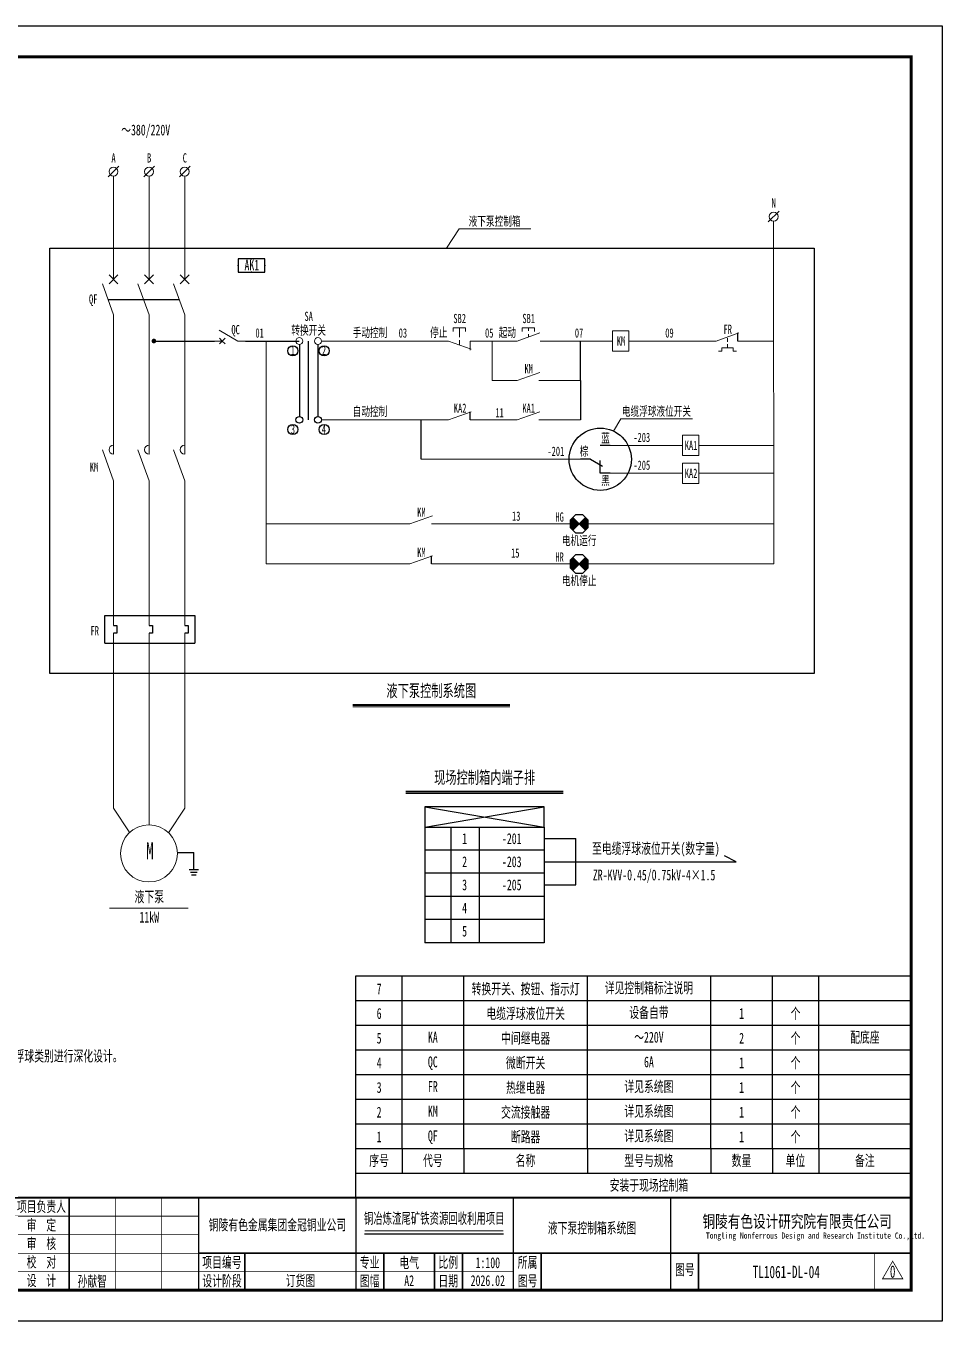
# Model space of a CAD drawing. Header units: millimetres. Extents: x 401220 to 2750366, y -101310 to 943175.
# Drawn here: x 1138805 to 1168505, y 11312 to 53312 of the extents above; entities that cross this region are included whole.
import ezdxf
from ezdxf.enums import TextEntityAlignment as Align

# ---------------------------------------------------------------- set-up
doc = ezdxf.new("R2010")
doc.units = ezdxf.units.MM
doc.linetypes.add('DASHED', pattern=[0.75, 0.5, -0.25])
doc.linetypes.add('常规', pattern=[20, 10, 0, 10])
for name, color, linetype, lineweight in [('01', 7, 'Continuous', 50), ('1轮廓实线层', 7, 'Continuous', 18), ('_0', 7, 'Continuous', 25), ('CAXA0层', 7, 'Continuous', 25), ('MX', 3, 'Continuous', 0), ('SW', 8, 'Continuous', 20), ('TEXT', 4, 'Continuous', 0)]:
    doc.layers.add(name, color=color, linetype=linetype, lineweight=lineweight)
for name, color, linetype in [('4虚线层', 6, 'DASHED'), ('动力平面导线层', 3, '常规'), ('动力平面设备层', 1, 'Continuous'), ('图框', 7, 'Continuous'), ('标注-照明', 7, 'Continuous'), ('照明平面导线层', 3, 'Continuous'), ('照明平面设备层', 1, 'Continuous'), ('电气-接地设计-接地线', 3, '接地线')]:
    doc.layers.add(name, color=color, linetype=linetype)
doc.styles.add('HZ', font='simsun.ttf', dxfattribs={"width": 0.75})
doc.styles.add('标准', font='NSimSun.ttf', dxfattribs={"width": 0.667})
doc.linetypes.add('接地线', pattern='A,500,[136,EESLTYPE.shx,S=100,R=0,X=0,Y=0],500,-200,60,-200', length=1460)

# ---------------------------------------------------------------- blocks, each defined once
blk = doc.blocks.new('HHG')
at = {"layer": '01', "color": 3, "lineweight": 30}
for p, q in [((959, 450), (640, 450)), ((320, 0), (0, 0)), ((320, 0), (708, -224)), ((640, -452), (640, -42)), ((959, -452), (640, -452))]:
    blk.add_line(p, q, dxfattribs=at)
blk = doc.blocks.new('*U31')
at = {"layer": '1轮廓实线层'}
for p, q in [((0, 15), (0, 10)), ((0, 5), (-3.5, 11.06)), ((0, 10), (-0.88, 10.88)), ((0, 10), (-0.88, 9.12)), ((0, 10), (0.88, 10.88)), ((0, 10), (0.88, 9.12)), ((0, 5), (0, 0))]:
    blk.add_line(p, q, dxfattribs=at)
blk = doc.blocks.new('PLA1')
at = {"color": 0, "linetype": 'ByBlock', "lineweight": -2}
for p, q in [((-500, 500), (-500, 0)), ((500, 500), (-500, 500)), ((500, 0), (500, 500)), ((-500, 0), (500, 0))]:
    blk.add_line(p, q, dxfattribs=at)
for p in [(0, 500), (-500, 250), (0, 0), (500, 250)]:
    blk.add_point(p, dxfattribs=at)
blk = doc.blocks.new('3')
at = {"layer": 'TEXT', "color": 7, "lineweight": 25, "style": 'HZ', "width": 0.75}
for s, height, p in [('铜陵有色设计研究院有限责任公司', 400, (221501, 249018)), ('Tongling Nonferrous Design and Research Institute Co.,Ltd.', 200, (221613, 248659))]:
    blk.add_text(s, height=height, dxfattribs=at).set_placement(p)
blk = doc.blocks.new('铜陵有色图签02')
at = {"layer": '图框', "linetype": 'Continuous', "lineweight": 50}
for p, q in [((-38401, 3003), (-38401, 1)), ((-29100, 3001), (-29100, 0))]:
    blk.add_line(p, q, dxfattribs=at)
at = {"layer": '图框', "color": 7, "linetype": 'Continuous', "lineweight": 25}
for p, q in [((-36201, 3010), (-36201, 9)), ((-34701, 3010), (-34701, 9)), ((-33401, 3017), (-33401, 16)), ((-31901, 3017), (-31901, 16)), ((-30601, 3017), (-30601, 16)), ((-29100, 1201), (-37501, 1201))]:
    blk.add_line(p, q, dxfattribs=at)
at = {"layer": '图框', "color": 7, "linetype": 'Continuous', "lineweight": 35}
for p, q in [((-27300, 3001), (-27300, 1)), ((-21600, 1197), (-21600, -3)), ((-17100, 1200), (-17100, 0)), ((-15450, 0), (-15450, 1200)), ((-14550, 1200), (-14550, 0)), ((-12000, 1201), (-12000, 1)), ((-6900, 1202), (-6900, 2))]:
    blk.add_line(p, q, dxfattribs=at)
at = {"layer": '图框', "lineweight": 25}
blk.add_line((-17723, 1830), (-13223, 1830), dxfattribs=at)
at = {"layer": '图框', "lineweight": 70, "const_width": 70}
blk.add_lwpolyline([(-17980, 3001), (0, 3001), (-38401, 3001)], dxfattribs=at)
at = {"layer": '图框', "color": 7, "linetype": 'Continuous', "lineweight": 25, "const_width": 25}
for points in [[(-37501, 3000), (-37501, 0)], [(-25800, 3001), (-25800, 1)], [(-24300, 3001), (-24300, 1)], [(-23100, 2401), (-37501, 2401)], [(-23100, 1801), (-37501, 1801)], [(-23100, 1201), (-29100, 1201)], [(-602, 943), (-932, 371), (-272, 371), (-602, 943)], [(-12900, 600), (-18000, 600), (-37501, 600)]]:
    blk.add_lwpolyline(points, dxfattribs=at)
at = {"layer": '图框', "linetype": 'Continuous', "lineweight": 50, "const_width": 50}
for points in [[(-23100, 3001), (-23100, 1)], [(-18000, 3000), (-18000, 0)]]:
    blk.add_lwpolyline(points, dxfattribs=at)
at = {"layer": '图框', "lineweight": 50, "const_width": 50}
for points in [[(-12900, 3001), (-12900, 1)], [(-7800, 3001), (-7800, 1)], [(0, 3000), (0, 0)], [(-23100, 1200), (0, 1200)]]:
    blk.add_lwpolyline(points, dxfattribs=at)
at = {"layer": '图框', "lineweight": 25, "const_width": 35}
blk.add_lwpolyline([(-17723, 1930), (-13223, 1930)], dxfattribs=at)
at = {"layer": '图框', "color": 7, "linetype": 'Continuous', "lineweight": 35, "const_width": 25}
blk.add_lwpolyline([(-1200, 1201), (-1200, 0)], dxfattribs=at)
at = {"layer": '图框', "linetype": 'Continuous', "lineweight": 70, "const_width": 70}
blk.add_lwpolyline([(-38401, 1), (0, 0)], dxfattribs=at)
at = {"layer": '图框', "lineweight": 25}
blk.add_blockref('3', (-228268, -246986), dxfattribs=at)
at = {"layer": 'TEXT', "color": 7, "lineweight": 25, "style": '标准', "width": 0.667}
for s, height, p in [('项目负责人', 350, (-28197, 2541)), ('总  图', 300, (-36862, 2555)), ('建  筑', 300, (-34062, 2562)), ('热  工', 300, (-31262, 2562)), ('会', 300, (-37942, 2054)), ('冶  炼', 300, (-36862, 1955)), ('化  工', 300, (-34062, 1962)), ('给排水', 300, (-31262, 1962)), ('审  定', 350, (-28197, 1941)), ('签', 300, (-37942, 1404)), ('选  矿', 300, (-36862, 1355)), ('暖  通', 300, (-34062, 1362)), ('自  控', 300, (-31262, 1362)), ('审  核', 350, (-28197, 1341)), ('栏', 300, (-37942, 754)), ('采  矿', 300, (-36862, 754)), ('机  械', 300, (-34062, 761)), ('电  气', 300, (-31262, 761)), ('校  对', 350, (-28197, 741)), ('项目编号', 350, (-22343, 730)), ('专业', 350, (-17559, 730)), ('比例', 350, (-15009, 730)), ('所属', 350, (-12438, 730)), ('图号', 350, (-7339, 495)), ('专  业', 300, (-36862, 170)), ('签  字', 300, (-35449, 170)), ('专  业', 300, (-34062, 177)), ('签  字', 300, (-32649, 177)), ('专  业', 300, (-31262, 177)), ('签  字', 300, (-29849, 177)), ('设  计', 350, (-28197, 139)), ('设计阶段', 350, (-22343, 130)), ('图幅', 350, (-17559, 130)), ('日期', 350, (-15009, 130)), ('图号', 350, (-12438, 130))]:
    blk.add_text(s, height=height, dxfattribs=at).set_placement(p, align=Align.CENTER)

msp = doc.modelspace()

# ---------------------------------------------------------------- hatches: boundary and pattern name
at = {"linetype": 'ByBlock', "lineweight": 25}
h = msp.add_hatch(dxfattribs=at)
h.set_pattern_fill('ANSI31', color=3, scale=184.8, style=0)
h.set_pattern_definition([(45, (592336.674, 39359.81), (-16.3341666, 16.3341666), [])])
h.paths.add_polyline_path([(1156739, 37164.8), (1156530.1, 37374.1, 0.1991281), (1156443.4, 37164.8, 0.1986966), (1156529.8, 36955.9)])
h.paths.add_polyline_path([(1156948.3, 37373.8), (1156739, 37164.8), (1156947.9, 36955.6, 0.1991281), (1157034.7, 37164.8, 0.1986966)])
h = msp.add_hatch(dxfattribs=at)
h.set_pattern_fill('ANSI31', color=1, scale=184.8, style=0)
h.set_pattern_definition([(45, (592336.588, 38059.81), (-16.3341666, 16.3341666), [])])
h.paths.add_polyline_path([(1156738.9, 35864.8), (1156530, 36074.1, 0.1991281), (1156443.3, 35864.8, 0.1986966), (1156529.7, 35655.9)])
h.paths.add_polyline_path([(1156948.2, 36073.8), (1156738.9, 35864.8), (1156947.9, 35655.6, 0.1991281), (1157034.6, 35864.8, 0.1986966)])

# ---------------------------------------------------------------- linework, layer by layer
at = {"color": 0, "linetype": 'ByBlock', "lineweight": 20}
for p, q in [((1161183.9, 43093.3), (1158352.2, 43093.3)), ((1161368.6, 42767), (1161368.6, 42875.5)), ((1161368.6, 42875.5), (1161730.4, 42875.5)), ((1161549.5, 43183.7), (1161549.5, 43063.1)), ((1161549.5, 42996.1), (1161549.5, 42875.5)), ((1161730.4, 42875.5), (1161730.4, 42767)), ((1161260, 42767), (1161368.6, 42767)), ((1161730.4, 42767), (1161838.9, 42767)), ((1163045.3, 39708.8), (1160621.6, 39708.8)), ((1163045.3, 38806.8), (1160621.6, 38806.8))]:
    msp.add_line(p, q, dxfattribs=at)
at = {"color": 3, "linetype": 'ByBlock', "lineweight": 25}
for p, q in [((1156948.3, 37373.8), (1156529.8, 36955.9)), ((1156947.9, 36955.6), (1156530.1, 37374.1)), ((1151741.7, 27983.1), (1155608.7, 27332.3)), ((1151741.7, 27332.3), (1155608.7, 27983.1)), ((1151741.7, 27332.3), (1151741.7, 23583.3)), ((1151741.7, 27332.3), (1155608.7, 27332.3)), ((1152577.6, 27332.3), (1152577.6, 23583.3)), ((1153497, 27332.3), (1153497, 23583.3)), ((1155608.7, 27332.3), (1155608.7, 23583.3)), ((1155608.7, 26582.5), (1151741.7, 26582.5)), ((1155608.7, 25832.7), (1151741.7, 25832.7)), ((1155608.7, 25082.9), (1151741.7, 25082.9)), ((1155608.7, 24333.1), (1151741.7, 24333.1)), ((1155608.7, 23583.3), (1151741.7, 23583.3))]:
    msp.add_line(p, q, dxfattribs=at)
at = {"color": 1, "linetype": 'ByBlock', "lineweight": 25}
for p, q in [((1156948.2, 36073.8), (1156529.7, 35655.9)), ((1156947.9, 35655.6), (1156530, 36074.1))]:
    msp.add_line(p, q, dxfattribs=at)
at = {"linetype": 'ByBlock'}
for p, q in [((1141361.8, 34196.9), (1144284.2, 34196.9)), ((1141361.8, 33292), (1141361.8, 34196.9)), ((1144284.2, 34196.9), (1144284.2, 33292)), ((1141643.8, 33872.6), (1141751.6, 33872.6)), ((1141751.6, 33616.3), (1141643.8, 33616.3)), ((1141751.6, 33872.6), (1141751.6, 33616.3)), ((1142798.7, 33872.6), (1142906.5, 33872.6)), ((1142906.5, 33616.3), (1142798.7, 33616.3)), ((1142906.5, 33872.6), (1142906.5, 33616.3)), ((1143953.5, 33872.6), (1144061.3, 33872.6)), ((1144061.3, 33616.3), (1143953.5, 33616.3)), ((1144061.3, 33872.6), (1144061.3, 33616.3)), ((1141361.8, 33292), (1144284.2, 33292))]:
    msp.add_line(p, q, dxfattribs=at)
at = {"color": 1, "linetype": 'ByBlock'}
for p, q in [((1155608.7, 26957.4), (1156627.7, 26957.4)), ((1156627.7, 25457.8), (1156627.7, 26957.4)), ((1155608.7, 26207.6), (1156627.7, 26207.6)), ((1156627.7, 26207.6), (1161828.9, 26207.6)), ((1155608.7, 25457.8), (1156627.7, 25457.8))]:
    msp.add_line(p, q, dxfattribs=at)
at = {"color": 7, "linetype": 'ByBlock', "lineweight": 20, "const_width": 75}
msp.add_lwpolyline([(1142916, 43093.3, 1), (1142991, 43093.3, 1)], format="xyb", close=True, dxfattribs=at)
at = {"color": 3, "linetype": 'ByBlock', "lineweight": 25}
for points in [[(1156616.6, 37460.5), (1156443.4, 37287.3), (1156443.4, 37042.4), (1156616.6, 36869.2), (1156861.5, 36869.2), (1157034.7, 37042.4), (1157034.7, 37287.3), (1156861.5, 37460.5)], [(1151741.7, 27332.3), (1155608.7, 27332.3), (1155608.7, 27983.1), (1151741.7, 27983.1)]]:
    msp.add_lwpolyline(points, close=True, dxfattribs=at)
at = {"color": 1, "linetype": 'ByBlock', "lineweight": 25}
msp.add_lwpolyline([(1156616.5, 36160.5), (1156443.3, 35987.3), (1156443.3, 35742.4), (1156616.5, 35569.2), (1156861.4, 35569.2), (1157034.6, 35742.4), (1157034.6, 35987.3), (1156861.4, 36160.5)], close=True, dxfattribs=at)
at = {"layer": '4虚线层', "linetype": 'ByBlock', "ltscale": 0.1}
msp.add_circle((1157423.8, 39258.9), 1008.5, dxfattribs=at)
at = {"layer": '_0', "color": 0, "linetype": 'ByBlock', "ltscale": 500}
msp.add_line((1141463.4, 44443.4), (1143773.1, 44443.4), dxfattribs=at)
at = {"layer": '_0', "color": 0, "linetype": 'ByBlock'}
msp.add_line((1143716.7, 26502.1), (1144249, 26502.1), dxfattribs=at)
at = {"layer": '_0', "linetype": 'ByBlock'}
msp.add_line((1144249, 25953.7), (1144249, 26506.1), dxfattribs=at)
at = {"layer": 'CAXA0层', "color": 2, "linetype": 'ByBlock', "lineweight": 40}
msp.add_line((1149397.7, 31299.5), (1154495.8, 31299.5), dxfattribs=at)
at = {"layer": 'CAXA0层', "color": 2, "linetype": 'ByBlock', "lineweight": 0}
msp.add_line((1149397.7, 31234), (1154495.8, 31234), dxfattribs=at)
at = {"layer": 'CAXA0层', "color": 3, "linetype": 'ByBlock', "lineweight": 40}
msp.add_line((1151126.1, 28486.6), (1156224.3, 28486.6), dxfattribs=at)
at = {"layer": 'CAXA0层', "color": 3, "linetype": 'ByBlock', "lineweight": 0}
msp.add_line((1151126.1, 28421.1), (1156224.3, 28421.1), dxfattribs=at)
at = {"layer": 'CAXA0层', "linetype": 'ByBlock', "lineweight": 0}
msp.add_line((1141518.6, 24704.3), (1144067.7, 24704.3), dxfattribs=at)
at = {"layer": 'MX', "color": 7, "linetype": 'ByBlock', "lineweight": 20}
for p, q in [((1141470.6, 48414.1), (1141817, 48760.6)), ((1142625.4, 48414.1), (1142971.9, 48760.6)), ((1143780.3, 48414.1), (1144126.8, 48760.6)), ((1141643.8, 48443.2), (1141643.8, 45093)), ((1142798.7, 48443.2), (1142798.7, 45093)), ((1143953.5, 48443.2), (1143953.5, 45093)), ((1162872, 46954.4), (1163218.5, 47300.8)), ((1141643.8, 43938.1), (1141282.9, 44948.6)), ((1141788.2, 45237.4), (1141499.4, 44948.6)), ((1141788.2, 44948.6), (1141499.4, 45237.4)), ((1142798.7, 43938.1), (1142437.8, 44948.6)), ((1142943, 45237.4), (1142654.3, 44948.6)), ((1142943, 44948.6), (1142654.3, 45237.4)), ((1143953.5, 43938.1), (1143592.6, 44948.6)), ((1144097.9, 45237.4), (1143809.2, 44948.6)), ((1144097.9, 44948.6), (1143809.2, 45237.4)), ((1141643.8, 39425.5), (1141643.8, 43948.3)), ((1142798.7, 39425.5), (1142798.7, 43948.3)), ((1143953.5, 39425.5), (1143953.5, 43948.3)), ((1141643.8, 38559.4), (1141282.9, 39569.9)), ((1142798.7, 38559.4), (1142437.8, 39569.9)), ((1143953.5, 38559.4), (1143592.6, 39569.9)), ((1141643.8, 33872.6), (1141643.8, 38559.4)), ((1142798.7, 38559.4), (1142798.7, 33872.6)), ((1143953.5, 38559.4), (1143953.5, 33872.6)), ((1141643.8, 33625.1), (1141643.8, 27945.9)), ((1142798.7, 33616.3), (1142798.7, 27400)), ((1143953.5, 33616.3), (1143953.5, 27945.9)), ((1141643.8, 27945.9), (1142170.1, 27148)), ((1143953.5, 27945.9), (1143427.3, 27148))]:
    msp.add_line(p, q, dxfattribs=at)
for centre, radius in [((1141643.8, 48587.3), 144.4), ((1142798.7, 48587.3), 144.4), ((1143953.5, 48587.3), 144.4), ((1163045.2, 47127.6), 144.4), ((1142793.1, 26476.1), 923.9)]:
    msp.add_circle(centre, radius, dxfattribs=at)
for centre in [(1141643.8, 39569.9), (1142798.7, 39569.9), (1143953.5, 39569.9)]:
    msp.add_arc(centre, 144.4, 90, 269.99999, dxfattribs=at)
at = {"layer": 'SW', "color": 7, "linetype": 'ByBlock', "lineweight": 25}
for p, q in [((1149505.2, 22512.4), (1151005.2, 22512.4)), ((1149505.2, 21712.4), (1149505.2, 22512.4)), ((1151005.2, 22512.4), (1153005.2, 22512.4)), ((1151005.2, 21712.4), (1151005.2, 22512.4)), ((1153005.2, 22512.4), (1157005.2, 22512.4)), ((1153005.2, 21712.4), (1153005.2, 22512.4)), ((1157005.2, 22512.4), (1161005.2, 22512.4)), ((1157005.2, 21712.4), (1157005.2, 22512.4)), ((1161005.2, 22512.4), (1163005.2, 22512.4)), ((1161005.2, 21712.4), (1161005.2, 22512.4)), ((1163005.2, 22512.4), (1164505.2, 22512.4)), ((1163005.2, 21712.4), (1163005.2, 22512.4)), ((1164505.2, 22512.4), (1167505.2, 22512.4)), ((1164505.2, 21712.4), (1164505.2, 22512.4)), ((1149505.2, 21712.4), (1151005.2, 21712.4)), ((1149505.2, 20912.4), (1149505.2, 21712.4)), ((1151005.2, 21712.4), (1153005.2, 21712.4)), ((1151005.2, 20912.4), (1151005.2, 21712.4)), ((1153005.2, 21712.4), (1157005.2, 21712.4)), ((1153005.2, 20912.4), (1153005.2, 21712.4)), ((1157005.2, 21712.4), (1161005.2, 21712.4)), ((1157005.2, 20912.4), (1157005.2, 21712.4)), ((1161005.2, 21712.4), (1163005.2, 21712.4)), ((1161005.2, 20912.4), (1161005.2, 21712.4)), ((1163005.2, 21712.4), (1164505.2, 21712.4)), ((1163005.2, 20912.4), (1163005.2, 21712.4)), ((1164505.2, 21712.4), (1167505.2, 21712.4)), ((1164505.2, 20912.4), (1164505.2, 21712.4)), ((1149505.2, 20912.4), (1151005.2, 20912.4)), ((1149505.2, 20112.4), (1149505.2, 20912.4)), ((1151005.2, 20912.4), (1153005.2, 20912.4)), ((1151005.2, 20112.4), (1151005.2, 20912.4)), ((1153005.2, 20912.4), (1157005.2, 20912.4)), ((1153005.2, 20112.4), (1153005.2, 20912.4)), ((1157005.2, 20912.4), (1161005.2, 20912.4)), ((1157005.2, 20112.4), (1157005.2, 20912.4)), ((1161005.2, 20912.4), (1163005.2, 20912.4)), ((1161005.2, 20112.4), (1161005.2, 20912.4)), ((1163005.2, 20912.4), (1164505.2, 20912.4)), ((1163005.2, 20112.4), (1163005.2, 20912.4)), ((1164505.2, 20912.4), (1167505.2, 20912.4)), ((1164505.2, 20112.4), (1164505.2, 20912.4)), ((1149505.2, 20112.4), (1151005.2, 20112.4)), ((1149505.2, 19312.4), (1149505.2, 20112.4)), ((1151005.2, 20112.4), (1153005.2, 20112.4)), ((1151005.2, 19312.4), (1151005.2, 20112.4)), ((1153005.2, 20112.4), (1157005.2, 20112.4)), ((1153005.2, 19312.4), (1153005.2, 20112.4)), ((1157005.2, 20112.4), (1161005.2, 20112.4)), ((1157005.2, 19312.4), (1157005.2, 20112.4)), ((1161005.2, 20112.4), (1163005.2, 20112.4)), ((1161005.2, 19312.4), (1161005.2, 20112.4)), ((1163005.2, 20112.4), (1164505.2, 20112.4)), ((1163005.2, 19312.4), (1163005.2, 20112.4)), ((1164505.2, 20112.4), (1167505.2, 20112.4)), ((1164505.2, 19312.4), (1164505.2, 20112.4)), ((1149505.2, 19312.4), (1151005.2, 19312.4)), ((1149505.2, 18512.4), (1149505.2, 19312.4)), ((1151005.2, 19312.4), (1153005.2, 19312.4)), ((1151005.2, 18512.4), (1151005.2, 19312.4)), ((1153005.2, 19312.4), (1157005.2, 19312.4)), ((1153005.2, 18512.4), (1153005.2, 19312.4)), ((1157005.2, 19312.4), (1161005.2, 19312.4)), ((1157005.2, 18512.4), (1157005.2, 19312.4)), ((1161005.2, 19312.4), (1163005.2, 19312.4)), ((1161005.2, 18512.4), (1161005.2, 19312.4)), ((1163005.2, 19312.4), (1164505.2, 19312.4)), ((1163005.2, 18512.4), (1163005.2, 19312.4)), ((1164505.2, 19312.4), (1167505.2, 19312.4)), ((1164505.2, 18512.4), (1164505.2, 19312.4)), ((1149505.2, 18512.4), (1151005.2, 18512.4)), ((1149505.2, 17712.4), (1149505.2, 18512.4)), ((1151005.2, 18512.4), (1153005.2, 18512.4)), ((1151005.2, 17712.4), (1151005.2, 18512.4)), ((1153005.2, 18512.4), (1157005.2, 18512.4)), ((1153005.2, 17712.4), (1153005.2, 18512.4)), ((1157005.2, 18512.4), (1161005.2, 18512.4)), ((1157005.2, 17712.4), (1157005.2, 18512.4)), ((1161005.2, 18512.4), (1163005.2, 18512.4)), ((1161005.2, 17712.4), (1161005.2, 18512.4)), ((1163005.2, 18512.4), (1164505.2, 18512.4)), ((1163005.2, 17712.4), (1163005.2, 18512.4)), ((1164505.2, 18512.4), (1167505.2, 18512.4)), ((1164505.2, 17712.4), (1164505.2, 18512.4)), ((1149505.2, 17712.4), (1151005.2, 17712.4)), ((1149505.2, 16912.4), (1149505.2, 17712.4)), ((1151005.2, 17712.4), (1153005.2, 17712.4)), ((1151005.2, 16912.4), (1151005.2, 17712.4)), ((1153005.2, 17712.4), (1157005.2, 17712.4)), ((1153005.2, 16912.4), (1153005.2, 17712.4)), ((1157005.2, 17712.4), (1161005.2, 17712.4)), ((1157005.2, 16912.4), (1157005.2, 17712.4)), ((1161005.2, 17712.4), (1163005.2, 17712.4)), ((1161005.2, 16912.4), (1161005.2, 17712.4)), ((1163005.2, 17712.4), (1164505.2, 17712.4)), ((1163005.2, 16912.4), (1163005.2, 17712.4)), ((1164505.2, 17712.4), (1167505.2, 17712.4)), ((1164505.2, 16912.4), (1164505.2, 17712.4)), ((1149505.2, 16112.4), (1149505.2, 16912.4)), ((1149505.2, 16912.4), (1167505.2, 16912.4)), ((1151005.2, 16912.4), (1151005.2, 16112.4)), ((1153005.2, 16912.4), (1153005.2, 16112.4)), ((1157005.2, 16912.4), (1157005.2, 16112.4)), ((1161005.2, 16912.4), (1161005.2, 16112.4)), ((1163005.2, 16912.4), (1163005.2, 16112.4)), ((1164505.2, 16912.4), (1164505.2, 16112.4)), ((1149505.2, 16112.4), (1167505.2, 16112.4)), ((1149505.2, 15312.4), (1149505.2, 16112.4))]:
    msp.add_line(p, q, dxfattribs=at)
at = {"layer": 'TEXT', "color": 7, "linetype": 'ByBlock', "ltscale": 100}
for centre in [(1147669.2, 43093.3), (1148272.7, 43093.3)]:
    msp.add_circle(centre, 109.7, dxfattribs=at)
at = {"layer": '动力平面导线层', "color": 0, "linetype": 'ByBlock', "lineweight": -3, "ltscale": 100}
for p, q in [((1161885.7, 43093.3), (1161885.7, 43354.7)), ((1153209, 40537), (1153209, 40798.5)), ((1151954.3, 35864.8), (1151954.3, 36126.3))]:
    msp.add_line(p, q, dxfattribs=at)
at = {"layer": '动力平面导线层', "color": 0, "linetype": 'ByBlock'}
for p, q in [((1156783.3, 41815.1), (1156783.3, 40537)), ((1151618.1, 39258.9), (1151618.1, 40537))]:
    msp.add_line(p, q, dxfattribs=at)
at = {"layer": '动力平面导线层', "color": 4, "linetype": 'ByBlock'}
msp.add_lwpolyline([(1139584.6, 46104.4), (1164358.1, 46104.4), (1164358.1, 32307), (1139584.6, 32307)], close=True, dxfattribs=at)
at = {"layer": '动力平面设备层', "color": 1, "linetype": 'ByBlock', "lineweight": -3, "ltscale": 100}
msp.add_line((1161828.9, 26207.6), (1161452.4, 26400.8), dxfattribs=at)
at = {"layer": '动力平面设备层', "color": 0, "linetype": 'ByBlock', "lineweight": -3, "ltscale": 100}
for p, q in [((1144094.2, 25953.7), (1144403.7, 25953.7)), ((1144135.9, 25869.5), (1144362, 25869.5)), ((1144177.6, 25785.3), (1144320.3, 25785.3))]:
    msp.add_line(p, q, dxfattribs=at)
at = {"layer": '图框', "linetype": 'Continuous', "lineweight": 100, "const_width": 100}
msp.add_lwpolyline([(1111605.2, 12312), (1167505.2, 12312), (1167505.2, 52312), (1111605.2, 52312)], close=True, dxfattribs=at)
at = {"layer": '标注-照明', "linetype": 'ByBlock', "lineweight": 25, "ltscale": 100}
for p, q in [((1142953.5, 43093.3), (1144921.4, 43093.3)), ((1145921.4, 43093.3), (1147665.5, 43093.3)), ((1147669.2, 42983.5), (1147669.2, 40646.7)), ((1148272.7, 42983.5), (1148272.7, 40646.7))]:
    msp.add_line(p, q, dxfattribs=at)
at = {"layer": '标注-照明', "color": 0, "linetype": 'ByBlock', "lineweight": 25, "ltscale": 100}
msp.add_line((1147971.2, 40537), (1147971.2, 43093.3), dxfattribs=at)
at = {"layer": '标注-照明', "linetype": 'ByBlock', "lineweight": 25, "ltscale": 100}
for centre, radius in [((1147455.9, 42777.9), 164.8), ((1148472.2, 42777.9), 164.8), ((1147455.9, 40221.7), 164.8), ((1147669.2, 40537), 109.7), ((1148272.7, 40537), 109.7), ((1148472.2, 40221.7), 164.8)]:
    msp.add_circle(centre, radius, dxfattribs=at)
at = {"layer": '照明平面导线层', "color": 4, "linetype": 'ByBlock', "lineweight": 20}
for q in [(1152442, 46104.4), (1155173.2, 46729)]:
    msp.add_line((1152850, 46729), q, dxfattribs=at)
at = {"layer": '照明平面导线层', "color": 0, "linetype": 'ByBlock', "lineweight": 20}
for p, q in [((1163045.4, 35864.8), (1163045.2, 46983.2)), ((1152858.1, 43324.4), (1152858.1, 43524.9)), ((1152858.1, 43218.6), (1152858.1, 43318.8)), ((1154730.6, 43093.3), (1155461.7, 43354.7)), ((1155096.1, 43424.6), (1155096.1, 43524.9)), ((1155096.1, 43224), (1155096.1, 43319.2)), ((1161183.9, 43093.3), (1161915, 43354.7)), ((1146590, 43093.3), (1146590.1, 35864.8)), ((1148382.4, 43093.3), (1152507.2, 43093.3)), ((1152507.2, 43093.3), (1153238.3, 42831.8)), ((1152858.1, 42967.8), (1152858.1, 43118.3)), ((1154730.6, 43093.3), (1153209, 43093.3)), ((1153209, 43093.3), (1153209, 42792.1)), ((1153919.6, 43093.3), (1153919.6, 41815.1)), ((1155473.3, 43093.3), (1157816.4, 43093.3)), ((1161885.7, 43093.3), (1163045.3, 43093.3)), ((1154730.6, 41815.1), (1155461.7, 42076.6)), ((1154730.6, 41815.1), (1153919.6, 41815.1)), ((1155432.3, 41815.1), (1156783.3, 41815.1)), ((1152507.2, 40537), (1153238.3, 40798.5)), ((1154730.6, 40537), (1155461.7, 40798.5)), ((1148382.4, 40537), (1152507.2, 40537)), ((1153209, 40537), (1154730.6, 40537)), ((1155432.3, 40537), (1156783.3, 40537)), ((1157742.7, 39708.8), (1160085.8, 39708.8)), ((1151618.1, 39258.9), (1156783.3, 39258.9)), ((1157742.7, 38806.8), (1160085.8, 38806.8)), ((1151252.6, 37164.8), (1151983.7, 37426.3)), ((1146590, 37164.8), (1151252.6, 37164.8)), ((1151954.4, 37164.8), (1156443.4, 37164.8)), ((1157034.7, 37164.8), (1163045.4, 37164.8)), ((1151252.5, 35864.8), (1151983.6, 36126.3)), ((1146589.9, 35864.8), (1151252.5, 35864.8)), ((1151954.3, 35864.8), (1156443.3, 35864.8)), ((1157034.6, 35864.8), (1163045.4, 35864.8))]:
    msp.add_line(p, q, dxfattribs=at)
at = {"layer": '照明平面导线层', "color": 6, "linetype": 'ByBlock', "lineweight": 20}
for q in [(1157851.5, 40172.3), (1160418.9, 40566.6)]:
    msp.add_line((1158095.7, 40566.6), q, dxfattribs=at)
at = {"layer": '照明平面导线层', "color": 0, "linetype": 'ByBlock', "lineweight": 20}
for points in [[(1153058.6, 43404.6), (1153058.6, 43524.9), (1152657.6, 43524.9), (1152657.6, 43404.6)], [(1155296.6, 43404.6), (1155296.6, 43524.9), (1154895.6, 43524.9), (1154895.6, 43404.6)]]:
    msp.add_lwpolyline(points, dxfattribs=at)
for points in [[(1157816.4, 43424), (1158352.2, 43424), (1158352.2, 42762.5), (1157816.4, 42762.5)], [(1160085.8, 40039.5), (1160621.6, 40039.5), (1160621.6, 39378), (1160085.8, 39378)], [(1160085.8, 39137.6), (1160621.6, 39137.6), (1160621.6, 38476), (1160085.8, 38476)]]:
    msp.add_lwpolyline(points, close=True, dxfattribs=at)
at = {"layer": '照明平面设备层', "color": 0, "lineweight": -3, "ltscale": 100}
msp.add_lwpolyline([(1109105.2, 53312), (1168505.2, 53312), (1168505.2, 11312), (1109105.2, 11312)], close=True, dxfattribs=at)
at = {"layer": '电气-接地设计-接地线', "color": 0, "linetype": 'ByBlock', "lineweight": -3}
msp.add_line((1156783.3, 41815.1), (1156783.3, 43093.3), dxfattribs=at)

# ---------------------------------------------------------------- block references
at = {"layer": '_0', "color": 3, "linetype": 'ByBlock', "xscale": -100, "yscale": 100, "zscale": 100, "rotation": 90}
msp.add_blockref('*U31', (1146171.4, 43093.3), dxfattribs=at)
at = {"layer": '动力平面导线层', "color": 0, "linetype": 'ByBlock'}
msp.add_blockref('HHG', (1156783.3, 39258.9), dxfattribs=at)
at = {"layer": '图框', "lineweight": 25}
msp.add_blockref('铜陵有色图签02', (1167505.2, 12312), dxfattribs=at)
at = {"layer": '照明平面设备层', "color": 1, "linetype": 'ByBlock', "lineweight": 30, "xscale": 0.8640000019222498, "yscale": 0.8640000019222498, "zscale": 0.8640000019222498}
msp.add_blockref('PLA1', (1146120.1, 45326), dxfattribs=at)

# ---------------------------------------------------------------- texts
at = {"layer": 'SW', "color": 7, "linetype": 'ByBlock', "lineweight": 25, "style": '标准', "width": 0.667}
for s, p in [('AK1', (1146128.7, 45381.2)), ('1', (1153025.8, 26782.5)), ('-201', (1154555.1, 26782.5)), ('至电缆浮球液位开关(数字量)', (1159226.9, 26464.8)), ('2', (1153025.8, 26032.7)), ('-203', (1154555.1, 26032.7)), ('3', (1153025.8, 25282.9)), ('-205', (1154555.1, 25282.9)), ('ZR-KVV-0.45/0.75kV-4×1.5', (1159169.9, 25604.8)), ('4', (1153025.8, 24533.1)), ('5', (1153025.8, 23783.3)), ('转换开关、按钮、指示灯', (1155005.2, 21912.4)), ('详见控制箱标注说明', (1159001.3, 21943.3)), ('7', (1150255.2, 21912.4)), ('6', (1150255.2, 21112.4)), ('电缆浮球液位开关', (1155005.2, 21112.4)), ('设备自带', (1159001.3, 21143.3)), ('1', (1162005.2, 21112.4)), ('个', (1163755.2, 21112.4)), ('5', (1150255.2, 20312.4)), ('KA', (1151996.3, 20343.3)), ('中间继电器', (1155005.2, 20312.4)), ('～220V', (1159001.3, 20343.3)), ('2', (1162005.2, 20312.4)), ('个', (1163755.2, 20312.4)), ('配底座', (1166001.3, 20343.3)), ('4', (1150255.2, 19512.4)), ('QC', (1151996.3, 19543.3)), ('微断开关', (1155005.2, 19512.4)), ('6A', (1159001.3, 19543.3)), ('1', (1162005.2, 19512.4)), ('个', (1163755.2, 19512.4)), ('3', (1150255.2, 18712.4)), ('FR', (1151996.3, 18743.3)), ('热继电器', (1155005.2, 18712.4)), ('详见系统图', (1159001.3, 18743.3)), ('1', (1162005.2, 18712.4)), ('个', (1163755.2, 18712.4)), ('2', (1150255.2, 17912.4)), ('KM', (1151996.3, 17943.3)), ('交流接触器', (1155005.2, 17912.4)), ('详见系统图', (1159001.3, 17943.3)), ('1', (1162005.2, 17912.4)), ('个', (1163755.2, 17912.4)), ('1', (1150255.2, 17112.4)), ('QF', (1151996.3, 17143.3)), ('断路器', (1155005.2, 17112.4)), ('详见系统图', (1159001.3, 17143.3)), ('1', (1162005.2, 17112.4)), ('个', (1163755.2, 17112.4)), ('序号', (1150253.3, 16343.3)), ('代号', (1151996.3, 16343.3)), ('名称', (1155001.3, 16343.3)), ('型号与规格', (1159001.3, 16343.3)), ('数量', (1162001.3, 16343.3)), ('单位', (1163751.3, 16343.3)), ('备注', (1166001.3, 16343.3)), ('安装于现场控制箱', (1159001.3, 15543.3))]:
    msp.add_text(s, height=350, dxfattribs=at).set_placement(p, align=Align.CENTER)
at = {"layer": 'SW', "color": 2, "linetype": 'ByBlock', "lineweight": 25, "style": '标准', "width": 0.667}
msp.add_text('液下泵控制系统图', height=400, dxfattribs=at).set_placement((1151946.5, 31554.5), align=Align.CENTER)
at = {"layer": 'SW', "color": 3, "linetype": 'ByBlock', "lineweight": 25, "style": '标准', "width": 0.667}
msp.add_text('现场控制箱内端子排', height=400, dxfattribs=at).set_placement((1153675, 28741.6), align=Align.CENTER)
at = {"layer": 'SW', "color": 4, "linetype": 'ByBlock', "lineweight": 25, "style": '标准', "width": 0.667}
for s, p in [('液下泵', (1142804.5, 24899.7)), ('11kW', (1142804.5, 24236.1))]:
    msp.add_text(s, height=350, dxfattribs=at).set_placement(p, align=Align.CENTER)
at = {"layer": 'SW', "color": 4, "linetype": 'Continuous', "lineweight": 25, "style": '标准'}
for s, height, width, p in [('铜冶炼渣尾矿铁资源回收利用项目', 350, 0.62, (1152042.7, 14469.8)), ('铜陵有色金属集团金冠铜业公司', 350, 0.667, (1146959, 14258.3)), ('液下泵控制箱系统图', 350, 0.667, (1157156.1, 14157.5)), ('电气', 350, 0.667, (1151229.3, 13030.3)), ('1:100', 350, 0.667, (1153779.3, 13030.3)), ('TL1061-DL-04', 400, 0.667, (1163454.5, 12707.1)), ('0', 400, 0.667, (1166902.9, 12718.6)), ('A2', 350, 0.667, (1151229.3, 12450.6)), ('2026.02', 350, 0.667, (1153779.3, 12450.6))]:
    msp.add_text(s, height=height, dxfattribs=dict(at, width=width)).set_placement(p, align=Align.CENTER)
at = {"layer": 'SW', "color": 7, "linetype": 'Continuous', "lineweight": 25, "style": '标准', "width": 0.667}
msp.add_text('孙献智', height=350, dxfattribs=at).set_placement((1140956.9, 12432.5), align=Align.CENTER)
at = {"layer": 'SW', "color": 1, "linetype": 'Continuous', "lineweight": 25, "style": '标准', "width": 0.667}
msp.add_text('订货图', height=350, dxfattribs=at).set_placement((1147704.6, 12450.6), align=Align.CENTER)
at = {"layer": 'SW', "color": 0, "linetype": 'ByBlock', "lineweight": 25, "insert": (1129945.7, 21834.3), "char_height": 350, "width": 23102.543, "attachment_point": 1, "style": '标准'}
msp.add_mtext('设计说明：\\P{\\W0.7;    1、\\W0.667;\\C7;本型号控制箱共有1个。\\P\\W0.7;\\C0;    2、\\W0.667;\\C7;控制箱采用聚碳酸酯材质，防护等级IP54。\\P\\W0.7;\\C0;    3、\\W0.667;\\C7;本控制原理图作为参考，电气设备成套商可根据不同浮球类别进行深化设计。}', dxfattribs=at)
at = {"layer": 'TEXT', "color": 7, "linetype": 'ByBlock', "ltscale": 100, "style": '标准', "width": 0.667}
for s, height, p in [('～380/220V', 350, (1142688, 49762.4)), ('A', 300, (1141646.2, 48881.9)), ('B', 300, (1142801, 48881.9)), ('C', 300, (1143955.9, 48881.9)), ('N', 300, (1163047.6, 47422.2)), ('QF', 300, (1140986.9, 44303.8)), ('SA', 300, (1147972.1, 43744.8)), ('SB2', 300, (1152866.3, 43673.5)), ('SB1', 300, (1155104.3, 43673.5)), ('QC', 300, (1145602.7, 43313.5)), ('转换开关', 300, (1147972.1, 43295.8)), ('手动控制', 300, (1149960.8, 43219.3)), ('停止', 300, (1152188.8, 43224)), ('起动', 300, (1154412.1, 43224)), ('FR', 300, (1161557.6, 43322.5)), ('1', 300, (1147461.7, 42638.7)), ('2', 300, (1148466.7, 42638.7)), ('KM', 300, (1158097.8, 42942.8)), ('KM', 300, (1155104.3, 42044.4)), ('自动控制', 300, (1149960.8, 40663.1)), ('KA2', 300, (1152880.9, 40766.3)), ('KA1', 300, (1155104.3, 40766.3)), ('3', 300, (1147461.7, 40082.4)), ('4', 300, (1148466.7, 40082.4)), ('蓝', 300, (1157593.8, 39801.8)), ('棕', 300, (1156900.3, 39371.2)), ('KA1', 300, (1160367.2, 39558.3)), ('KM', 300, (1141012.6, 38852.8)), ('黑', 300, (1157593.8, 38424)), ('KA2', 300, (1160367.2, 38656.4)), ('KM', 300, (1151626.4, 37394.1)), ('HG', 300, (1156105.8, 37237)), ('电机运行', 300, (1156742, 36476.4)), ('KM', 300, (1151626.3, 36094.1)), ('HR', 300, (1156105.8, 35937)), ('电机停止', 300, (1156742, 35176.4)), ('FR', 300, (1141037, 33548)), ('M', 550, (1142825.9, 26288.9))]:
    msp.add_text(s, height=height, dxfattribs=at).set_placement(p, align=Align.CENTER)
at = {"layer": 'TEXT', "color": 4, "linetype": 'ByBlock', "ltscale": 100, "style": '标准', "width": 0.667}
msp.add_text('液下泵控制箱', height=300, dxfattribs=at).set_placement((1153999.6, 46830.4), align=Align.CENTER)
at = {"layer": 'TEXT', "color": 2, "linetype": 'ByBlock', "ltscale": 100, "style": '标准', "width": 0.667}
for s, p in [('01', (1146381.8, 43205.1)), ('03', (1151025.3, 43205.1)), ('05', (1153824.5, 43205.1)), ('07', (1156736.4, 43205.1)), ('09', (1159667.4, 43205.1)), ('11', (1154160.3, 40620.5)), ('-203', (1158769.9, 39819.3)), ('-201', (1155984.6, 39369.4)), ('-205', (1158769.9, 38917.3)), ('13', (1154698.8, 37265.5)), ('15', (1154668.7, 36070.8))]:
    msp.add_text(s, height=300, dxfattribs=at).set_placement(p, align=Align.CENTER)
at = {"layer": 'TEXT', "color": 6, "linetype": 'ByBlock', "ltscale": 100, "style": '标准', "width": 0.667}
msp.add_text('电缆浮球液位开关', height=300, dxfattribs=at).set_placement((1159245.2, 40668), align=Align.CENTER)

doc.saveas('drawing.dxf')
